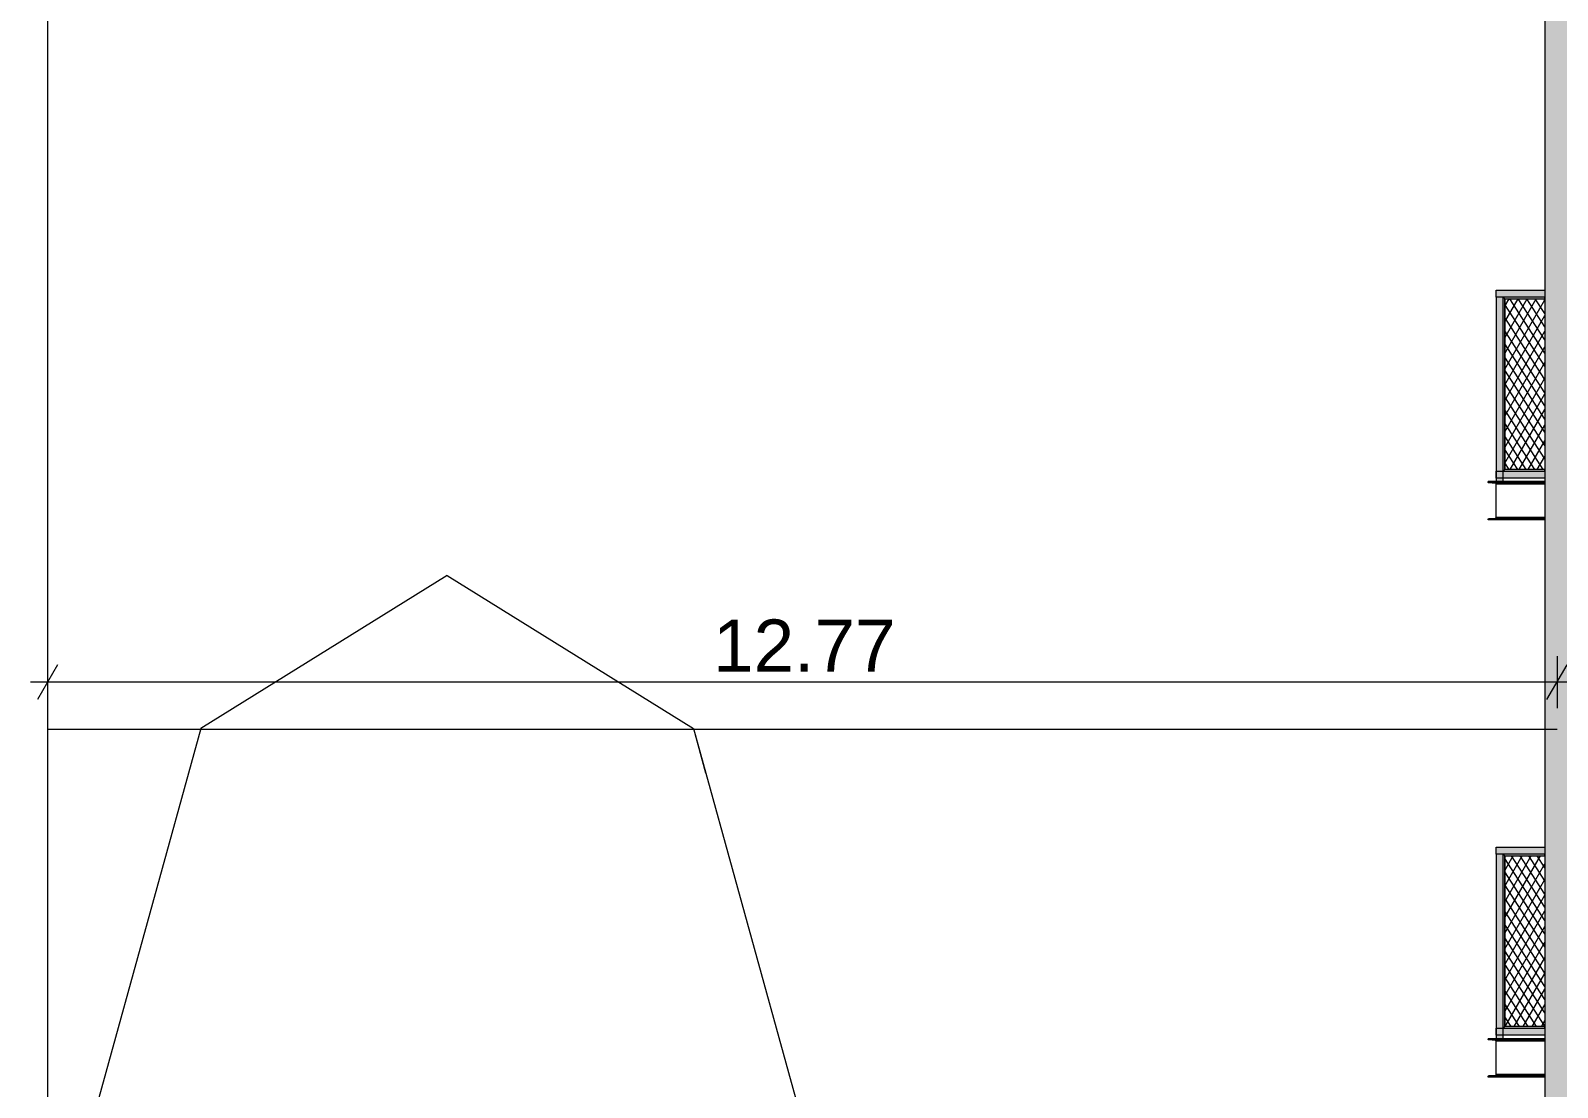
# Model space of a CAD drawing. Header units: millimetres. Extents: x 476244520 to 476657119, y 4620824743 to 4621446928.
# Drawn here: x 476544459 to 476553228, y 4621032026 to 4621038097 of the extents above; entities that cross this region are included whole.
import ezdxf

# ---------------------------------------------------------------- set-up
doc = ezdxf.new("R2010")
doc.units = ezdxf.units.MM
doc.header["$MEASUREMENT"] = 0
doc.layers.add('New_2D Drafting - General_Pen_No__30_Pen_No__9_Pen_No__9_Pen_No__254', color=7, linetype='Continuous', lineweight=0, true_color=0xcccccc)
for name, color, linetype, lineweight in [('New_2D Drafting - General_Pen_No__30_Pen_No__9_Pen_No__9_Pen_No__255', 255, 'Continuous', 0), ('New_2D Drafting - General_Pen_No__30_Pen_No__9_Pen_No__9_Pen_No__7', 7, 'Continuous', 0), ('New_2D Drafting - General_Pen_No__4', 7, 'Continuous', 0), ('New_2D Drafting - General_Pen_No__7', 7, 'Continuous', 0), ('New_Interior - Furniture _Pen_No__7', 7, 'Continuous', 0), ('New_Structural - Bearing_Pen_No__1', 1, 'Continuous', 0), ('Structural - Bearing_Pen_No__7', 7, 'Continuous', 0), ('zoma_Pen_No__1', 1, 'Continuous', 0)]:
    doc.layers.add(name, color=color, linetype=linetype, lineweight=lineweight)
doc.layers.add('zoma', color=7, linetype='Continuous')
doc.styles.add('GENERATED_STYLE_2', font='arial.ttf')
doc.linetypes.add('Break', pattern='A,0,[1,A-4 бѓЎбѓђбѓ®бѓљбѓ\x98 - nikas1.Shx,S=15.679026,R=0,X=0,Y=0],-1975.557214,0', length=1975.557214)
doc.dimstyles.new('GENERATED_STYLE__3', dxfattribs={"dimtxt": 300, "dimasz": 152, "dimexe": 0.18, "dimexo": 3, "dimgap": 0.09, "dimtad": 1, "dimtih": 1, "dimtoh": 1, "dimlfac": 0.001, "dimzin": 0, "dimdsep": 46, "dimtxsty": 'GENERATED_STYLE_2', "dimblk": 'ARROWHEAD_2', "dimblk1": 'ARROWHEAD_2', "dimblk2": 'ARROWHEAD_2', "dimcen": 0.09, "dimclrd": 1, "dimclre": 1, "dimclrt": 1, "dimadec": 0, "dimazin": 0, "dimtfac": 1, "dimtdec": 4, "dimtmove": 0, "dimatfit": 3, "dimfxl": 1, "dimtolj": 1, "dimtzin": 0, "dimarcsym": 0})
pattern_1 = [(60, (476844527.15, 4621385791.044), (-38.971143, 22.5), []), (122.833095, (476844527.15, 4621385791.044), (36.8060797, 18.75), [])]

# ---------------------------------------------------------------- blocks, each defined once
blk = doc.blocks.new('*D15', base_point=(476844527.1, 4621385791))
at = {"layer": 'zoma_Pen_No__1', "color": 1, "linetype": 'Continuous', "lineweight": 0, "transparency": 16777216}
for p, q in [((476544614.1, 4621034453.8), (476544498.7, 4621034253.8)), ((476544556.4, 4621034503.8), (476544556.4, 4621034203.8)), ((476553167.9, 4621034253.8), (476553283.4, 4621034453.8)), ((476553225.7, 4621034503.8), (476553225.7, 4621034203.8)), ((476544556.4, 4621034353.8), (476544458.6, 4621034353.8)), ((476553225.7, 4621034353.8), (476544556.4, 4621034353.8)), ((476553323.5, 4621034353.8), (476553225.7, 4621034353.8))]:
    blk.add_line(p, q, dxfattribs=at)
at = {"layer": 'zoma_Pen_No__1', "color": 1, "lineweight": 0, "transparency": 16777216, "insert": (476548378.1, 4621034413.8), "char_height": 300, "attachment_point": 7, "style": 'GENERATED_STYLE_2'}
blk.add_mtext('\\A1;{\\pql;\\fArial CYR|b0|i0|c204|p34;12.77}', dxfattribs=at)
blk = doc.blocks.new('ARROWHEAD_2')
at = {"color": 0, "linetype": 'Continuous', "lineweight": 0}
for p, q in [((-0.378, -0.655), (0.378, 0.655)), ((0, 0), (-1, 0))]:
    blk.add_line(p, q, dxfattribs=at)

msp = doc.modelspace()

# ---------------------------------------------------------------- hatches: boundary and pattern name
at = {"layer": 'New_2D Drafting - General_Pen_No__30_Pen_No__9_Pen_No__9_Pen_No__254', "linetype": 'Continuous', "lineweight": 0, "true_color": 0xcccccc}
h = msp.add_hatch(dxfattribs=at)
h.set_pattern_fill('BRICK___RUNNING_BOND', color=254, style=0, pattern_type=2)
h.set_pattern_definition([(180, (476560325.686, 4621034175.24), (0, 66.64), []), (90, (476560325.69, 4621034175.24), (244.8, 0), [66.64, -66.64]), (90, (476560203.29, 4621034241.88), (244.8, 0), [66.64, -66.64])])
h.paths.add_polyline_path([(476553155.334, 4621038706.026), (476553155.326, 4621028596.024), (476553225.73, 4621028596.024), (476553225.73, 4621025966.681), (476553230.285, 4621025966.024), (476570925.391, 4621025966.024), (476570995.391, 4621025966.024), (476570995.391, 4621029166.014), (476570995.391, 4621039165.621), (476553155.334, 4621039165.617)])
h.paths.add_polyline_path([(476562025.094, 4621031666.024), (476563625.528, 4621031666.024), (476563625.528, 4621030066.024), (476562025.094, 4621030066.024)], flags=0)
h.paths.add_polyline_path([(476562025.527, 4621036466.024), (476563625.527, 4621036466.024), (476563625.527, 4621038066.024), (476562025.527, 4621038066.024)], flags=0)
h.paths.add_polyline_path([(476563625.961, 4621033266.024), (476562025.527, 4621033266.024), (476562025.527, 4621034866.024), (476563625.961, 4621034866.024)], flags=0)
h.paths.add_polyline_path([(476563625.528, 4621026866.024), (476563625.528, 4621028466.024), (476562025.527, 4621028466.024), (476562025.527, 4621026866.024)], flags=0)
at = {"layer": 'New_2D Drafting - General_Pen_No__30_Pen_No__9_Pen_No__9_Pen_No__255', "linetype": 'Continuous', "lineweight": 0}
for points in [[(476552875.687, 4621036606.026), (476553155.354, 4621036606.026), (476553155.354, 4621036566.026), (476552875.687, 4621036566.026)], [(476552875.687, 4621035506.024), (476552915.694, 4621035506.024), (476552915.694, 4621036566.026), (476552875.687, 4621036566.026)], [(476552925.694, 4621035576.024), (476552915.694, 4621035566.024), (476552915.694, 4621036566.026), (476552925.694, 4621036556.026)], [(476552925.694, 4621036556.026), (476553155.354, 4621036556.026), (476553155.354, 4621036566.026), (476552915.694, 4621036566.026)], [(476552875.687, 4621035566.024), (476553155.354, 4621035566.024), (476553155.354, 4621035526.024), (476552875.687, 4621035526.024)], [(476552915.325, 4621035566.024), (476553155.354, 4621035566.024), (476553155.354, 4621035576.024), (476552925.325, 4621035576.024)], [(476552875.687, 4621033406.026), (476553155.354, 4621033406.026), (476553155.354, 4621033366.026), (476552875.687, 4621033366.026)], [(476552875.687, 4621032306.024), (476552915.694, 4621032306.024), (476552915.694, 4621033366.026), (476552875.687, 4621033366.026)], [(476552925.694, 4621032376.024), (476552915.694, 4621032366.024), (476552915.694, 4621033366.026), (476552925.694, 4621033356.026)], [(476552925.694, 4621033356.026), (476553155.354, 4621033356.026), (476553155.354, 4621033366.026), (476552915.694, 4621033366.026)], [(476552875.687, 4621032366.024), (476553155.354, 4621032366.024), (476553155.354, 4621032326.024), (476552875.687, 4621032326.024)], [(476552915.325, 4621032366.024), (476553155.354, 4621032366.024), (476553155.354, 4621032376.024), (476552925.325, 4621032376.024)]]:
    msp.add_hatch(color=255, dxfattribs=at).paths.add_polyline_path(points)
at = {"layer": 'New_2D Drafting - General_Pen_No__7', "linetype": 'Continuous', "lineweight": 0}
h = msp.add_hatch(dxfattribs=at)
h.set_pattern_fill('BATT_INSULATION', style=0, pattern_type=2)
h.set_pattern_definition(pattern_1)
h.paths.add_polyline_path([(476553155.354, 4621035576.024), (476552925.694, 4621035576.024), (476552925.694, 4621036556.026), (476553155.354, 4621036556.026)])
h = msp.add_hatch(dxfattribs=at)
h.set_pattern_fill('BATT_INSULATION', style=0, pattern_type=2)
h.set_pattern_definition(pattern_1)
h.paths.add_polyline_path([(476553155.354, 4621032376.024), (476552925.694, 4621032376.024), (476552925.694, 4621033356.026), (476553155.354, 4621033356.026)])

# ---------------------------------------------------------------- linework, layer by layer
at = {"layer": 'New_2D Drafting - General_Pen_No__30_Pen_No__9_Pen_No__9_Pen_No__7', "color": 7, "linetype": 'Continuous', "lineweight": 0, "flags": 128}
for points in [[(476553155.334, 4621038706.026), (476553155.326, 4621028596.024), (476553225.73, 4621028596.024), (476553225.73, 4621025966.681), (476553230.285, 4621025966.024), (476570925.391, 4621025966.024), (476570995.391, 4621025966.024), (476570995.391, 4621029166.014), (476570995.391, 4621039165.621), (476553155.334, 4621039165.617)], [(476552875.687, 4621036606.026), (476553155.354, 4621036606.026), (476553155.354, 4621036566.026), (476552875.687, 4621036566.026)], [(476552875.687, 4621035506.024), (476552915.694, 4621035506.024), (476552915.694, 4621036566.026), (476552875.687, 4621036566.026)], [(476552925.694, 4621035576.024), (476552915.694, 4621035566.024), (476552915.694, 4621036566.026), (476552925.694, 4621036556.026)], [(476552925.694, 4621036556.026), (476553155.354, 4621036556.026), (476553155.354, 4621036566.026), (476552915.694, 4621036566.026)], [(476552875.687, 4621035566.024), (476553155.354, 4621035566.024), (476553155.354, 4621035526.024), (476552875.687, 4621035526.024)], [(476552915.325, 4621035566.024), (476553155.354, 4621035566.024), (476553155.354, 4621035576.024), (476552925.325, 4621035576.024)], [(476552875.687, 4621033406.026), (476553155.354, 4621033406.026), (476553155.354, 4621033366.026), (476552875.687, 4621033366.026)], [(476552875.687, 4621032306.024), (476552915.694, 4621032306.024), (476552915.694, 4621033366.026), (476552875.687, 4621033366.026)], [(476552925.694, 4621032376.024), (476552915.694, 4621032366.024), (476552915.694, 4621033366.026), (476552925.694, 4621033356.026)], [(476552925.694, 4621033356.026), (476553155.354, 4621033356.026), (476553155.354, 4621033366.026), (476552915.694, 4621033366.026)], [(476552875.687, 4621032366.024), (476553155.354, 4621032366.024), (476553155.354, 4621032326.024), (476552875.687, 4621032326.024)], [(476552915.325, 4621032366.024), (476553155.354, 4621032366.024), (476553155.354, 4621032376.024), (476552925.325, 4621032376.024)]]:
    msp.add_lwpolyline(points, close=True, dxfattribs=at)
at = {"layer": 'New_2D Drafting - General_Pen_No__4', "color": 7, "linetype": 'Continuous', "lineweight": 0, "flags": 128}
for points in [[(476553155.354, 4621035576.024), (476552925.694, 4621035576.024), (476552925.694, 4621036556.026), (476553155.354, 4621036556.026)], [(476553155.354, 4621032376.024), (476552925.694, 4621032376.024), (476552925.694, 4621033356.026), (476553155.354, 4621033356.026)]]:
    msp.add_lwpolyline(points, close=True, dxfattribs=at)
at = {"layer": 'New_Interior - Furniture _Pen_No__7', "color": 7, "linetype": 'Continuous', "lineweight": 0}
for p, q in [((476546851.449, 4621034966.024), (476545437.236, 4621034087.345)), ((476546851.449, 4621034966.024), (476548265.663, 4621034087.345)), ((476545437.236, 4621034087.345), (476544851.449, 4621031966.024)), ((476548265.663, 4621034087.345), (476548335.593, 4621033834.107)), ((476548265.663, 4621034087.345), (476548851.449, 4621031966.024))]:
    msp.add_line(p, q, dxfattribs=at)
at = {"layer": 'New_Structural - Bearing_Pen_No__1', "color": 1, "linetype": 'Continuous', "lineweight": 0}
msp.add_line((476544556.394, 4621046996.649), (476544556.394, 4621020265.322), dxfattribs=at)
at = {"layer": 'New_Structural - Bearing_Pen_No__1', "color": 1, "linetype": 'Break', "lineweight": 0}
msp.add_line((476553225.669, 4621034081.591), (476544556.394, 4621034081.591), dxfattribs=at)
at = {"layer": 'Structural - Bearing_Pen_No__7', "color": 7, "linetype": 'Continuous', "lineweight": 0}
for p, q in [((476552829.361, 4621035503.537), (476552829.361, 4621035506.032)), ((476553155.381, 4621035506.032), (476552829.361, 4621035506.032)), ((476552829.761, 4621035502.006), (476552829.361, 4621035503.537)), ((476553155.381, 4621035503.537), (476552829.361, 4621035503.537)), ((476552830.899, 4621035500.708), (476552829.761, 4621035502.006)), ((476552832.602, 4621035499.841), (476552830.899, 4621035500.708)), ((476552833.824, 4621035499.582), (476552832.602, 4621035499.841)), ((476552871.225, 4621035495.592), (476552833.824, 4621035499.582)), ((476553155.381, 4621035499.582), (476552833.824, 4621035499.582)), ((476552872.447, 4621035495.332), (476552871.225, 4621035495.592)), ((476553155.381, 4621035495.592), (476552871.225, 4621035495.592)), ((476552874.15, 4621035494.465), (476552872.447, 4621035495.332)), ((476552875.288, 4621035493.168), (476552874.15, 4621035494.465)), ((476552875.688, 4621035491.637), (476552875.288, 4621035493.168)), ((476552875.687, 4621035300.427), (476552875.688, 4621035491.637)), ((476553155.381, 4621035491.637), (476552875.688, 4621035491.637)), ((476552829.361, 4621035288.527), (476552829.761, 4621035290.058)), ((476552829.361, 4621035286.032), (476552829.361, 4621035288.527)), ((476553155.386, 4621035288.527), (476552829.361, 4621035288.527)), ((476553155.386, 4621035286.032), (476552829.361, 4621035286.032)), ((476552829.761, 4621035290.058), (476552830.899, 4621035291.355)), ((476552830.899, 4621035291.355), (476552832.602, 4621035292.222)), ((476552832.602, 4621035292.222), (476552833.824, 4621035292.482)), ((476552833.824, 4621035292.482), (476552871.225, 4621035296.472)), ((476553155.386, 4621035292.482), (476552833.824, 4621035292.482)), ((476552871.225, 4621035296.472), (476552872.447, 4621035296.731)), ((476553155.386, 4621035296.472), (476552871.225, 4621035296.472)), ((476552872.447, 4621035296.731), (476552874.15, 4621035297.598)), ((476552874.15, 4621035297.598), (476552875.288, 4621035298.896)), ((476552875.288, 4621035298.896), (476552875.687, 4621035300.427)), ((476553155.386, 4621035300.427), (476552875.687, 4621035300.427)), ((476552829.361, 4621032303.537), (476552829.361, 4621032306.032)), ((476553155.381, 4621032306.032), (476552829.361, 4621032306.032)), ((476552829.761, 4621032302.006), (476552829.361, 4621032303.537)), ((476553155.381, 4621032303.537), (476552829.361, 4621032303.537)), ((476552830.899, 4621032300.708), (476552829.761, 4621032302.006)), ((476552832.602, 4621032299.841), (476552830.899, 4621032300.708)), ((476552833.824, 4621032299.582), (476552832.602, 4621032299.841)), ((476552871.225, 4621032295.592), (476552833.824, 4621032299.582)), ((476553155.381, 4621032299.582), (476552833.824, 4621032299.582)), ((476552872.447, 4621032295.332), (476552871.225, 4621032295.592)), ((476553155.381, 4621032295.592), (476552871.225, 4621032295.592)), ((476552874.15, 4621032294.465), (476552872.447, 4621032295.332)), ((476552875.288, 4621032293.168), (476552874.15, 4621032294.465)), ((476552875.688, 4621032291.637), (476552875.288, 4621032293.168)), ((476552875.687, 4621032100.427), (476552875.688, 4621032291.637)), ((476553155.381, 4621032291.637), (476552875.688, 4621032291.637)), ((476552829.361, 4621032088.527), (476552829.761, 4621032090.058)), ((476552829.361, 4621032086.032), (476552829.361, 4621032088.527)), ((476553155.386, 4621032088.527), (476552829.361, 4621032088.527)), ((476553155.386, 4621032086.032), (476552829.361, 4621032086.032)), ((476552829.761, 4621032090.058), (476552830.899, 4621032091.355)), ((476552830.899, 4621032091.355), (476552832.602, 4621032092.222)), ((476552832.602, 4621032092.222), (476552833.824, 4621032092.482)), ((476552833.824, 4621032092.482), (476552871.225, 4621032096.472)), ((476553155.386, 4621032092.482), (476552833.824, 4621032092.482)), ((476552871.225, 4621032096.472), (476552872.447, 4621032096.731)), ((476553155.386, 4621032096.472), (476552871.225, 4621032096.472)), ((476552872.447, 4621032096.731), (476552874.15, 4621032097.598)), ((476552874.15, 4621032097.598), (476552875.288, 4621032098.896)), ((476552875.288, 4621032098.896), (476552875.687, 4621032100.427)), ((476553155.386, 4621032100.427), (476552875.687, 4621032100.427))]:
    msp.add_line(p, q, dxfattribs=at)

# ---------------------------------------------------------------- dimensions: what is measured, and where the dimension line sits
at = {"layer": 'zoma', "color": 1, "linetype": 'Continuous', "lineweight": 0}
dim = msp.add_linear_dim(base=(476544556.394, 4621034353.798), p1=(476553225.669, 4621034630.539), p2=(476544556.394, 4621034353.798), angle=180, text='12.77', dimstyle='GENERATED_STYLE__3', dxfattribs=at)
dim.commit()
dim.dimension.update_dxf_attribs({"geometry": '*D15', "text_midpoint": (476548882.119, 4621034563.798), "dimtype": 160})

doc.saveas('drawing.dxf')
